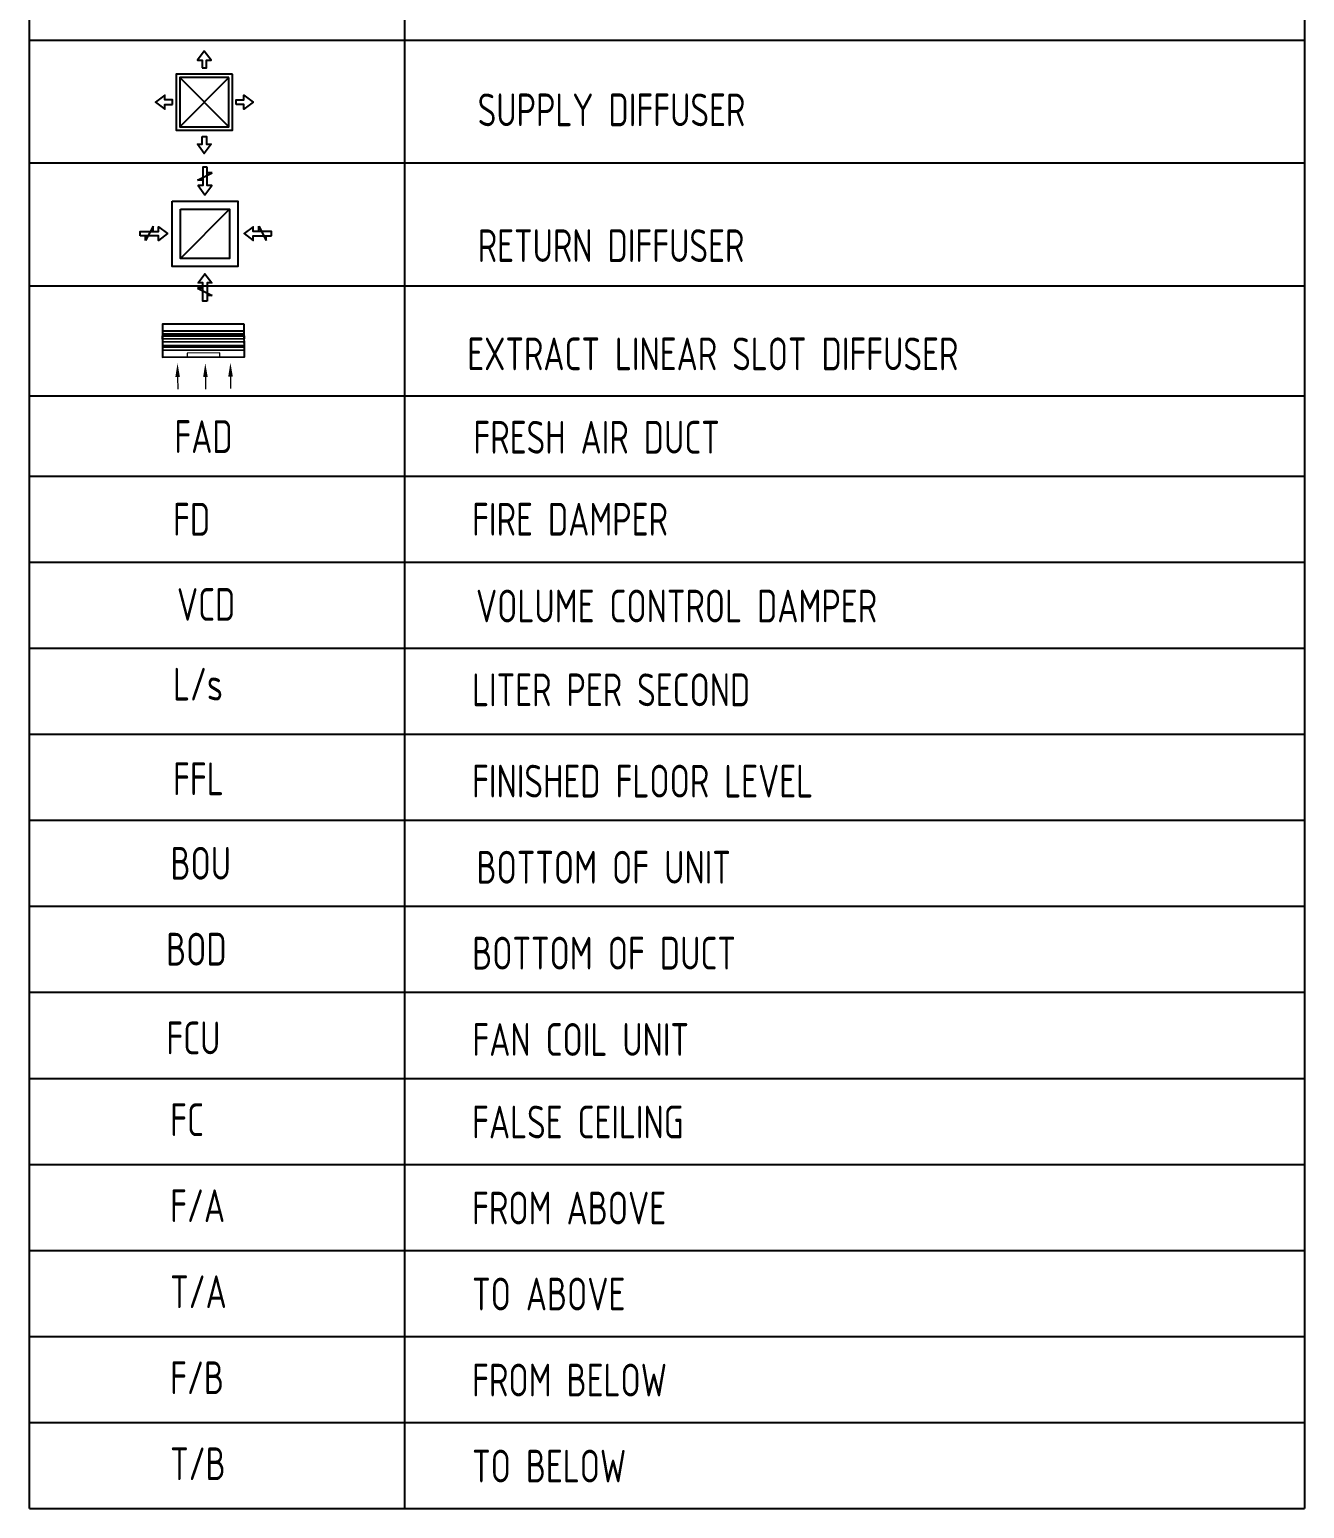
# Model space of a CAD drawing. Header units: millimetres. Extents: x -9226 to 166212, y -13 to 97274.
# Drawn here: x 63892 to 71678, y 56490 to 65524 of the extents above; entities that cross this region are included whole.
import ezdxf

# ---------------------------------------------------------------- set-up
doc = ezdxf.new("R2010")
doc.units = ezdxf.units.MM
for name, color, linetype in [('-FAD', 3, 'Continuous'), ('-RAD TEXT', 7, 'Continuous'), ('EAD', 30, 'Continuous'), ('FAD', 3, 'Continuous'), ('HVAC-VOL-SPD-S01-M-01-0400 R-01$0$HVAC-VOL-SPD-S01-M-01-0400 R-01$0$000-VL-M-SAD ATD', 3, 'Continuous'), ('HVAC-VOL-SPD-S01-M-01-0400 R-01$0$HVAC-VOL-SPD-S01-M-01-0400 R-01$0$SLOTTED DIFFUSER', 171, 'Continuous'), ('PTEDS_TEXT', 7, 'Continuous')]:
    doc.layers.add(name, color=color, linetype=linetype)
for name, color, linetype, lineweight in [('DLI', 7, 'Continuous', 5), ('HVAC-VOL-SPD-S01-M-01-0400 R-01$0$HVAC-VOL-SPD-S01-M-01-0400 R-01$0$000-VL-M-FLEXIBLE', 251, 'Continuous', 15), ('HVAC-VOL-SPD-S01-M-01-0400 R-01$0$HVAC-VOL-SPD-S01-M-01-0400 R-01$0$000-VL-M-RAD ATD', 150, 'Continuous', 20)]:
    doc.layers.add(name, color=color, linetype=linetype, lineweight=lineweight)
doc.styles.add('ROMANS', font='isocp.shx', dxfattribs={"width": 0.8})

# ---------------------------------------------------------------- blocks, each defined once
blk = doc.blocks.new('A$Cb7785eef')
at = {"layer": '-FAD'}
for p, q in [((150, -150), (-150, 150)), ((-150, -150), (150, 150))]:
    blk.add_line(p, q, dxfattribs=at)
for points in [[(-14, 209.3), (13.6, 209.3), (13.6, 256.6), (41.7, 256.6), (-0.2, 312.8), (-42.1, 256.6), (-14, 256.6), (-14, 209.3)], [(-194, -13.6), (-194, 14), (-241.3, 14), (-241.3, 42.1), (-297.6, 0.2), (-241.3, -41.7), (-241.3, -13.6), (-194, -13.6)], [(193.5, -13.6), (193.5, 14), (240.9, 14), (240.9, 42.1), (297.1, 0.2), (240.9, -41.7), (240.9, -13.6), (193.5, -13.6)], [(-14, -208.8), (13.6, -208.8), (13.6, -256.2), (41.7, -256.2), (-0.2, -312.4), (-42.1, -256.2), (-14, -256.2), (-14, -208.8)]]:
    blk.add_lwpolyline(points, dxfattribs=at)
for points in [[(171.4, 171.4), (-171.4, 171.4), (-171.4, -171.4), (171.4, -171.4)], [(150, 150), (-150, 150), (-150, -150), (150, -150)]]:
    blk.add_lwpolyline(points, close=True, dxfattribs=at)
blk = doc.blocks.new('PLFD450X450 ED')
at = {"layer": 'EAD', "linetype": 'ByBlock'}
for p, q in [((-69, 492), (65, 560)), ((65, 560), (21, 560)), ((-20, 492), (-69, 492)), ((-225, -225), (225, 225)), ((-476, 72), (-545, -62)), ((-476, 23), (-476, 72)), ((492, 23), (492, 72)), ((492, 72), (560, -62)), ((-545, -62), (-545, -18)), ((560, -62), (560, -18)), ((-20, -498), (-69, -498)), ((-69, -498), (65, -566)), ((65, -566), (21, -566))]:
    blk.add_line(p, q, dxfattribs=at)
for points in [[(21, 610), (-20, 610), (-20, 443), (-62, 443), (0, 359), (63, 443), (21, 443), (21, 610)], [(-594, -18), (-594, 23), (-427, 23), (-427, 65), (-343, 3), (-427, -60), (-427, -18), (-594, -18)], [(610, -18), (610, 23), (443, 23), (443, 65), (358, 3), (443, -60), (443, -18), (610, -18)], [(21, -616), (-20, -616), (-20, -449), (-62, -449), (0, -365), (63, -449), (21, -449), (21, -616)]]:
    blk.add_lwpolyline(points, dxfattribs=at)
for points in [[(-300, 300), (300, 300), (300, -300), (-300, -300)], [(-225, 225), (225, 225), (225, -225), (-225, -225)]]:
    blk.add_lwpolyline(points, close=True, dxfattribs=at)
blk = doc.blocks.new('RGE')
at = {"layer": 'HVAC-VOL-SPD-S01-M-01-0400 R-01$0$HVAC-VOL-SPD-S01-M-01-0400 R-01$0$000-VL-M-FLEXIBLE', "color": 30, "linetype": 'ByBlock', "lineweight": -2, "extrusion": (1.67917e-07, -3.45697e-10, 1), "elevation": 0}
blk.add_lwpolyline([(233945.6, 241620), (233946, 241820), (233922.3, 241820), (233921.9, 241620)], close=True, dxfattribs=at)
at = {"layer": 'HVAC-VOL-SPD-S01-M-01-0400 R-01$0$HVAC-VOL-SPD-S01-M-01-0400 R-01$0$000-VL-M-RAD ATD', "color": 30, "extrusion": (-1.67917e-07, -3.45697e-10, 1)}
for p, q in [((234067.5, 241883.4, 0), (234140.4, 241883.6, 0)), ((234069, 241730.1, 0), (234141.9, 241730.2, 0)), ((234068.1, 241560.4, 0), (234141.1, 241560.5, 0))]:
    blk.add_line(p, q, dxfattribs=at)
for points in [[(234066.6, 241897.4, 0), (233983.1, 241883.3, 0), (234066.7, 241869.5, 0)], [(234068.1, 241744, 0), (233984.6, 241729.9, 0), (234068.1, 241716.2, 0)], [(234067.3, 241574.3, 0), (233983.8, 241560.2, 0), (234067.3, 241546.4, 0)]]:
    blk.add_solid(points, dxfattribs=at)
at = {"layer": 'HVAC-VOL-SPD-S01-M-01-0400 R-01$0$HVAC-VOL-SPD-S01-M-01-0400 R-01$0$000-VL-M-SAD ATD', "color": 30, "extrusion": (1.67917e-07, -3.45697e-10, 1), "elevation": 0}
blk.add_lwpolyline([(233746.8, 241969.5), (233744.6, 241469.5), (233944.6, 241469.1), (233946.8, 241969.1)], close=True, dxfattribs=at)
at = {"layer": 'HVAC-VOL-SPD-S01-M-01-0400 R-01$0$HVAC-VOL-SPD-S01-M-01-0400 R-01$0$SLOTTED DIFFUSER', "color": 30, "extrusion": (1.67917e-07, -3.45697e-10, 1), "elevation": 0}
blk.add_lwpolyline([(233789.3, 241969.4), (233787.1, 241469.4), (233902.1, 241469.2), (233904.3, 241969.2)], close=True, dxfattribs=at)
at = {"layer": 'HVAC-VOL-SPD-S01-M-01-0400 R-01$0$HVAC-VOL-SPD-S01-M-01-0400 R-01$0$SLOTTED DIFFUSER', "color": 30, "linetype": 'Continuous', "ltscale": 100, "extrusion": (1.67917e-07, -3.45697e-10, 1), "elevation": 0}
for points in [[(233807.8, 241969.4), (233805.6, 241469.4), (233883.6, 241469.2), (233885.8, 241969.2)], [(233837.8, 241969.3), (233835.6, 241469.3), (233815.6, 241469.3), (233817.8, 241969.3)], [(233855.8, 241969.3), (233853.6, 241469.3), (233873.6, 241469.2), (233875.8, 241969.2)]]:
    blk.add_lwpolyline(points, close=True, dxfattribs=at)

msp = doc.modelspace()

# ---------------------------------------------------------------- linework, layer by layer
at = {"layer": 'PTEDS_TEXT', "extrusion": (3.5195e-05, 4.02055e-07, 1)}
for p, q in [((63892.5, 56489.7, -3.8), (63892.5, 72548.5, -3.8)), ((71677.7, 72548.5, -4.1), (71677.7, 56489.7, -4.1)), ((66181.6, 71918.5, -3.9), (66181.6, 56489.7, -3.9)), ((63892.5, 65459.6, -3.8), (71677.7, 65459.6, -4.1)), ((63892.5, 64709.1, -3.8), (71677.7, 64709.1, -4.1)), ((63892.5, 63958.6, -3.8), (71677.7, 63958.6, -4.1)), ((63892.5, 63286.9, -3.8), (71677.7, 63286.9, -4.1)), ((63892.5, 62795.2, -3.8), (71677.7, 62795.2, -4.1)), ((63892.5, 62269.8, -3.8), (71677.7, 62269.8, -4.1)), ((63892.5, 61744.3, -3.8), (71677.7, 61744.3, -4.1)), ((63892.5, 61218.8, -3.8), (71677.7, 61218.8, -4.1)), ((63892.5, 60693.4, -3.8), (71677.7, 60693.4, -4.1)), ((63892.5, 60167.9, -3.8), (71677.7, 60167.9, -4.1)), ((63892.5, 60167.9, -3.8), (71677.7, 60167.9, -4.1)), ((63892.5, 59642.5, -3.8), (71677.7, 59642.5, -4.1)), ((63892.5, 59642.5, -3.8), (71677.7, 59642.5, -4.1)), ((63892.5, 59117, -3.8), (71677.7, 59117, -4.1)), ((63892.5, 59117, -3.8), (71677.7, 59117, -4.1)), ((63892.5, 58591.5, -3.8), (71677.7, 58591.5, -4.1)), ((63892.5, 58066.1, -3.8), (71677.7, 58066.1, -4.1)), ((63892.5, 58066.1, -3.8), (71677.7, 58066.1, -4.1)), ((63892.5, 57540.6, -3.8), (71677.7, 57540.6, -4.1)), ((63892.5, 57015.2, -3.8), (71677.7, 57015.2, -4.1)), ((63892.5, 56489.7, -3.8), (71677.7, 56489.7, -4.1))]:
    msp.add_line(p, q, dxfattribs=at)

# ---------------------------------------------------------------- block references
at = {"layer": '-RAD TEXT', "xscale": 0.6666666666666666, "yscale": 0.6666666666666666, "zscale": 0.6666666666666666}
msp.add_blockref('PLFD450X450 ED', (64963.5, 64275.6, 0), dxfattribs=at)
at = {"layer": 'DLI', "rotation": 270.4265605670415}
msp.add_blockref('RGE', (-178499.7, 295663.6, 0), dxfattribs=at)
at = {"layer": 'FAD', "color": 3, "extrusion": (-2.43522e-20, 5.099e-06, 1)}
msp.add_blockref('A$Cb7785eef', (64959.8, 65079.9, -6.4), dxfattribs=at)

# ---------------------------------------------------------------- texts
at = {"layer": 'PTEDS_TEXT', "extrusion": (3.5195e-05, 4.02055e-07, 1), "style": 'ROMANS', "width": 0.8}
for s, p in [('SUPPLY DIFFUSER', (66629.1, 64933.2, -1.5)), ('RETURN DIFFUSER', (66629.1, 64103.7, -1.5)), ('EXTRACT LINEAR SLOT DIFFUSER', (66565.4, 63442.5, 2.5)), ('FAD', (64776.4, 62937.1, -612.5)), ('FRESH AIR DUCT', (66602.8, 62933.1, -1.5)), ('FD', (64768.4, 62432, -1.5)), ('FIRE DAMPER', (66594.8, 62432.4, -1.5)), ('VCD', (64792.4, 61912, -1.5)), ('VOLUME CONTROL DAMPER', (66618.8, 61902.3, -1.5)), ('L/s', (64768.4, 61424.9, -1.5)), ('LITER PER SECOND', (66594.8, 61390.3, -1.5)), ('FFL', (64768.4, 60846.6, -1.5)), ('FINISHED FLOOR LEVEL', (66594.8, 60832.5, -1.5)), ('BOU', (64752.7, 60330.6, -1.5)), ('BOTTOM OF UNIT', (66621.8, 60306.3, -1.5)), ('BOD', (64726.2, 59806, -1.5)), ('BOTTOM OF DUCT', (66595.3, 59781.7, -1.5)), ('FCU', (64727.5, 59263.7, -1.5)), ('FAN COIL UNIT', (66596.5, 59254.2, -1.5)), ('FC', (64750.8, 58764.3, -1.5)), ('FALSE CEILING', (66594.8, 58750.2, -1.5)), ('F/A', (64750.8, 58238.9, -1.5)), ('FROM ABOVE', (66594.8, 58224.7, -1.5)), ('T/A', (64750.8, 57713.4, -1.5)), ('TO ABOVE', (66594.8, 57699.3, -1.5)), ('F/B', (64750.8, 57187.9, -1.5)), ('FROM BELOW', (66594.8, 57173.8, -1.5)), ('T/B', (64750.8, 56662.5, -1.5)), ('TO BELOW', (66594.8, 56648.4, -1.5))]:
    msp.add_text(s, height=200, rotation=360, dxfattribs=at).set_placement(p)

doc.saveas('drawing.dxf')
